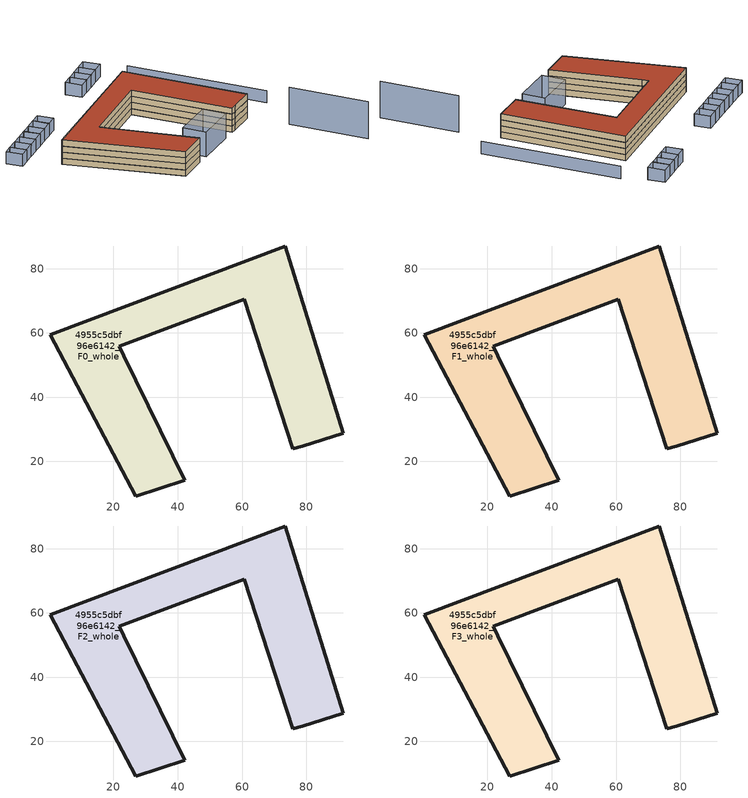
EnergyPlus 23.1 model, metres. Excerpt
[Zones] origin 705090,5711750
4955c5dbf96e6142_F0_whole
 floor ground (EU_floor_Construction): 91.56,28.8 73.47,87.04 0.27,59.42 26.94,9.26 42.23,14.17 23.25,52.96 21.83,55.92 60.66,70.53 75.81,24 78.73,24.81 z0
 wall outside (EU_wall_Construction): 0.27,59.42 73.47,87.04 91.56,28.8 78.73,24.81 75.81,24 60.66,70.53 21.83,55.92 23.25,52.96 42.23,14.17 26.94,9.26 0.27,59.42 z0:3
4955c5dbf96e6142_F1_whole
 floor to 4955c5dbf96e6142_F0_whole (EU_floor_Construction): 91.55,28.8 73.47,87.04 0.26,59.42 26.94,9.26 42.23,14.17 23.25,52.96 21.83,55.92 60.66,70.53 75.8,24 78.73,24.81 z3
 wall outside (EU_wall_Construction): 0.27,59.42 73.47,87.04 91.56,28.8 78.73,24.81 75.81,24 60.66,70.53 21.83,55.92 23.25,52.96 42.23,14.17 26.94,9.26 0.27,59.42 z3:6
4955c5dbf96e6142_F2_whole
 floor to 4955c5dbf96e6142_F1_whole (EU_floor_Construction): 91.55,28.8 73.47,87.04 0.26,59.42 26.94,9.26 42.23,14.17 23.25,52.96 21.83,55.92 60.66,70.53 75.8,24 78.73,24.81 z6
 wall outside (EU_wall_Construction): 0.27,59.42 73.47,87.04 91.56,28.8 78.73,24.81 75.81,24 60.66,70.53 21.83,55.92 23.25,52.96 42.23,14.17 26.94,9.26 0.27,59.42 z6:9
4955c5dbf96e6142_F3_whole
 floor to 4955c5dbf96e6142_F2_whole (EU_floor_Construction): 91.55,28.8 73.47,87.04 0.26,59.42 26.94,9.26 42.23,14.17 23.25,52.96 21.83,55.92 60.66,70.53 75.8,24 78.73,24.81 z9
 wall outside (EU_wall_Construction): 0.27,59.42 73.47,87.04 91.56,28.8 78.73,24.81 75.81,24 60.66,70.53 21.83,55.92 23.25,52.96 42.23,14.17 26.94,9.26 0.27,59.42 z9:12
 roof outside (EU_roof_Construction): 73.47,87.04 91.56,28.8 78.73,24.81 75.81,24 60.66,70.53 21.83,55.92 23.25,52.96 42.23,14.17 26.94,9.26 0.27,59.42 z12
shading: 110.47,-26.14 99.27,10.56 z0:18; 109.84,33.05 89.33,97.69 / 68.36,111.05 71.24,103.46 / 71.24,103.46 65.77,101.39 / 65.77,101.39 62.9,108.98 / 62.9,108.98 68.36,111.05 / 71.24,103.46 68.36,111.05 / 68.36,111.05 73.66,113.06 / 73.66,113.06 76.53,105.46 / 76.53,105.46 71.24,103.46 / 82.2,107.61 76.36,105.4 / 76.36,105.4 73.49,113 / 73.49,113 79.33,115.21 / 79.33,115.21 82.2,107.61 / -8.11,73.06 -12.7,71.31 / -12.7,71.31 -15.54,78.76 / -15.54,78.76 -10.95,80.51 / -10.95,80.51 -8.11,73.06 / -2.23,75.29 -8.15,73.04 / -8.15,73.04 -10.94,80.42 / -10.94,80.42 -5.03,82.66 / -5.03,82.66 -2.23,75.29 / -5.16,82.58 0.36,84.7 / 0.36,84.7 3.18,77.38 / 3.18,77.38 -2.34,75.25 / -2.34,75.25 -5.16,82.58 / 5.86,86.78 8.58,79.43 / 8.58,79.43 3.01,77.37 / 3.01,77.37 0.29,84.73 / 0.29,84.73 5.86,86.78 / 14.23,81.71 8.54,79.52 / 8.54,79.52 5.76,86.75 / 5.76,86.75 11.45,88.94 / 11.45,88.94 14.23,81.71 / 11.44,88.93 16.96,91.02 / 16.96,91.02 19.7,83.79 / 19.7,83.79 14.18,81.69 / 14.18,81.69 11.44,88.93 / 22.6,93.17 25.3,85.88 / 25.3,85.88 19.6,83.76 / 19.6,83.76 16.9,91.06 / 16.9,91.06 22.6,93.17 / 60.34,99.33 57.45,106.91 / 57.45,106.91 62.9,108.99 / 62.9,108.99 65.79,101.4 / 65.79,101.4 60.34,99.33 z0:6; 45.38,26.94 66.07,33.19 / 66.07,33.19 69.36,22.3 / 69.36,22.3 48.67,16.05 / 48.67,16.05 45.38,26.94 z0:12
[Building]
EU S2 Campaign: North Axis=0; Terrain=City; Solar Distribution=FullExterior
[Site:Location]
London: Latitude=51.5; Longitude=-0.5; Time Zone=0; Elevation=25
[SizingPeriod:WeatherFileDays]
AnnualSizingPeriod: Begin Month=1; Begin Day of Month=1; End Month=12; End Day of Month=31; Day of Week for Start Day=Monday; Use Weather File Daylight Saving Period=No; Use Weather File Rain and Snow Indicators=No
[MATERIAL]
EU_InternalMass_Material: Roughness=MediumRough; Thickness=0.1; Conductivity=1; Density=1800; Specific Heat=900; Thermal Absorptance=0.9; Solar Absorptance=0.7; Visible Absorptance=0.7
[MATERIAL:NOMASS] Roughness=MediumRough; Thermal Absorptance=0.9; Solar Absorptance=0.7; Visible Absorptance=0.7
Name | Thermal Resistance
EU_wall_NoMass | 1.04674
EU_roof_NoMass | 4.32442
EU_floor_NoMass | 2.04616
[CONSTRUCTION]
EU_wall_Construction: EU_wall_NoMass
EU_roof_Construction: EU_roof_NoMass
EU_floor_Construction: EU_floor_NoMass
EU_InternalMass_Construction: EU_InternalMass_Material
[ZONE] Type=1; Multiplier=1; Ceiling Height=autocalculate; Volume=7323.97; Floor Area=autocalculate; Part of Total Floor Area=Yes
4955c5dbf96e6142_F0_whole; 4955c5dbf96e6142_F1_whole; 4955c5dbf96e6142_F2_whole; 4955c5dbf96e6142_F3_whole
[INTERNALMASS] Construction=EU_InternalMass_Construction; Surface Area=2441.32
Name | Zone or ZoneList
4955c5dbf96e6142_F0_whole_EU_InternalMass | 4955c5dbf96e6142_F0_whole
4955c5dbf96e6142_F1_whole_EU_InternalMass | 4955c5dbf96e6142_F1_whole
4955c5dbf96e6142_F2_whole_EU_InternalMass | 4955c5dbf96e6142_F2_whole
4955c5dbf96e6142_F3_whole_EU_InternalMass | 4955c5dbf96e6142_F3_whole
[OTHEREQUIPMENT] Fuel Type=Electricity; Design Level Calculation Method=Watts/Area; Power per Zone Floor Area=1; Fraction Latent=0; Fraction Radiant=0; Fraction Lost=0; Carbon Dioxide Generation Rate=0; EndUse Subcategory=EU_Step8_InternalGains
Name | Zone or ZoneList or Space or SpaceList | Schedule
EU_Step8_InternalGain_4955c5dbf96e6142_F0_whole_f000 | 4955c5dbf96e6142_F0_whole | EU_Step8_GainSchedule_4955c5dbf96e6142_F0_whole_f000
EU_Step8_InternalGain_4955c5dbf96e6142_F1_whole_f000 | 4955c5dbf96e6142_F1_whole | EU_Step8_GainSchedule_4955c5dbf96e6142_F1_whole_f000
EU_Step8_InternalGain_4955c5dbf96e6142_F2_whole_f000 | 4955c5dbf96e6142_F2_whole | EU_Step8_GainSchedule_4955c5dbf96e6142_F2_whole_f000
EU_Step8_InternalGain_4955c5dbf96e6142_F3_whole_f000 | 4955c5dbf96e6142_F3_whole | EU_Step8_GainSchedule_4955c5dbf96e6142_F3_whole_f000
[ZONEVENTILATION:DESIGNFLOWRATE] Schedule=EU_AlwaysOn; Design Flow Rate Calculation Method=AirChanges/Hour; Air Changes per Hour=0.488719; Ventilation Type=Natural; Fan Pressure Rise=0; Fan Total Efficiency=1; Constant Term Coefficient=1; Temperature Term Coefficient=0; Velocity Term Coefficient=0; Velocity Squared Term Coefficient=0; Minimum Indoor Temperature=-100; Maximum Indoor Temperature=100; Delta Temperature=-100; Minimum Outdoor Temperature=-100; Maximum Outdoor Temperature=100; Maximum Wind Speed=40
Name | Zone or ZoneList or Space or SpaceList
EU_ConstantAir_4955c5dbf96e6142_F0_whole | 4955c5dbf96e6142_F0_whole
EU_ConstantAir_4955c5dbf96e6142_F1_whole | 4955c5dbf96e6142_F1_whole
EU_ConstantAir_4955c5dbf96e6142_F2_whole | 4955c5dbf96e6142_F2_whole
EU_ConstantAir_4955c5dbf96e6142_F3_whole | 4955c5dbf96e6142_F3_whole
[HVACTEMPLATE:THERMOSTAT] Constant Heating Setpoint=20; Constant Cooling Setpoint=50
EU_HeatOnly_4955c5dbf96e6142_F0_whole; EU_HeatOnly_4955c5dbf96e6142_F1_whole; EU_HeatOnly_4955c5dbf96e6142_F2_whole; EU_HeatOnly_4955c5dbf96e6142_F3_whole
[HVACTEMPLATE:ZONE:IDEALLOADSAIRSYSTEM] System Availability Schedule=EU_AlwaysOn; Maximum Heating Supply Air Temperature=50; Minimum Cooling Supply Air Temperature=13; Maximum Heating Supply Air Humidity Ratio=0.0156; Minimum Cooling Supply Air Humidity Ratio=0.0077; Heating Limit=NoLimit; Cooling Limit=NoLimit; Heating Availability Schedule=EU_AlwaysOn; Cooling Availability Schedule=EU_CoolingOff; Dehumidification Control Type=ConstantSensibleHeatRatio; Cooling Sensible Heat Ratio=0.7; Dehumidification Setpoint=60; Humidification Control Type=None; Humidification Setpoint=30; Outdoor Air Method=None; Outdoor Air Flow Rate per Person=0.00944; Outdoor Air Flow Rate per Zone Floor Area=0; Outdoor Air Flow Rate per Zone=0; Demand Controlled Ventilation Type=None; Outdoor Air Economizer Type=NoEconomizer; Heat Recovery Type=None; Sensible Heat Recovery Effectiveness=0.7; Latent Heat Recovery Effectiveness=0.65
Name | Template Thermostat
4955c5dbf96e6142_F0_whole | EU_HeatOnly_4955c5dbf96e6142_F0_whole
4955c5dbf96e6142_F1_whole | EU_HeatOnly_4955c5dbf96e6142_F1_whole
4955c5dbf96e6142_F2_whole | EU_HeatOnly_4955c5dbf96e6142_F2_whole
4955c5dbf96e6142_F3_whole | EU_HeatOnly_4955c5dbf96e6142_F3_whole
[SIZING:ZONE] Zone Cooling Design Supply Air Temperature Input Method=SupplyAirTemperature; Zone Cooling Design Supply Air Temperature=13; Zone Heating Design Supply Air Temperature Input Method=SupplyAirTemperature; Zone Heating Design Supply Air Temperature=50; Zone Cooling Design Supply Air Humidity Ratio=0.008; Zone Heating Design Supply Air Humidity Ratio=0.008; Cooling Design Air Flow Method=DesignDay; Cooling Design Air Flow Rate=0; Cooling Minimum Air Flow per Zone Floor Area=0.000762; Cooling Minimum Air Flow=0; Cooling Minimum Air Flow Fraction=0.2; Heating Design Air Flow Method=DesignDay; Heating Design Air Flow Rate=0; Heating Maximum Air Flow per Zone Floor Area=0.002032; Heating Maximum Air Flow=0.141576; Heating Maximum Air Flow Fraction=0.3; Account for Dedicated Outdoor Air System=No; Dedicated Outdoor Air System Control Strategy=NeutralSupplyAir; Dedicated Outdoor Air Low Setpoint Temperature for Design=autosize; Dedicated Outdoor Air High Setpoint Temperature for Design=autosize; Zone Load Sizing Method=Sensible Load Only No Latent Load; Zone Latent Cooling Design Supply Air Humidity Ratio Input Method=HumidityRatioDifference; Zone Cooling Design Supply Air Humidity Ratio Difference=0.005; Zone Latent Heating Design Supply Air Humidity Ratio Input Method=HumidityRatioDifference; Zone Humidification Design Supply Air Humidity Ratio Difference=0.005
4955c5dbf96e6142_F0_whole; 4955c5dbf96e6142_F1_whole; 4955c5dbf96e6142_F2_whole; 4955c5dbf96e6142_F3_whole
[SCHEDULE:CONSTANT]
Name | Hourly Value
EU_AlwaysOn | 1
EU_CoolingOff | 0
[SCHEDULE:FILE] Column Number=1; Rows to Skip at Top=0; Number of Hours of Data=8760; Column Separator=Comma; Interpolate to Timestep=No; Minutes per Item=60; Adjust Schedule for Daylight Savings=Yes
Name | File
EU_Step8_GainSchedule_4955c5dbf96e6142_F0_whole_f000 | ../../schedules/4955c5dbf96e6142/4955c5dbf96e6142_F0_whole_f000_gain.csv
EU_Step8_GainSchedule_4955c5dbf96e6142_F1_whole_f000 | ../../schedules/4955c5dbf96e6142/4955c5dbf96e6142_F1_whole_f000_gain.csv
EU_Step8_GainSchedule_4955c5dbf96e6142_F2_whole_f000 | ../../schedules/4955c5dbf96e6142/4955c5dbf96e6142_F2_whole_f000_gain.csv
EU_Step8_GainSchedule_4955c5dbf96e6142_F3_whole_f000 | ../../schedules/4955c5dbf96e6142/4955c5dbf96e6142_F3_whole_f000_gain.csv
